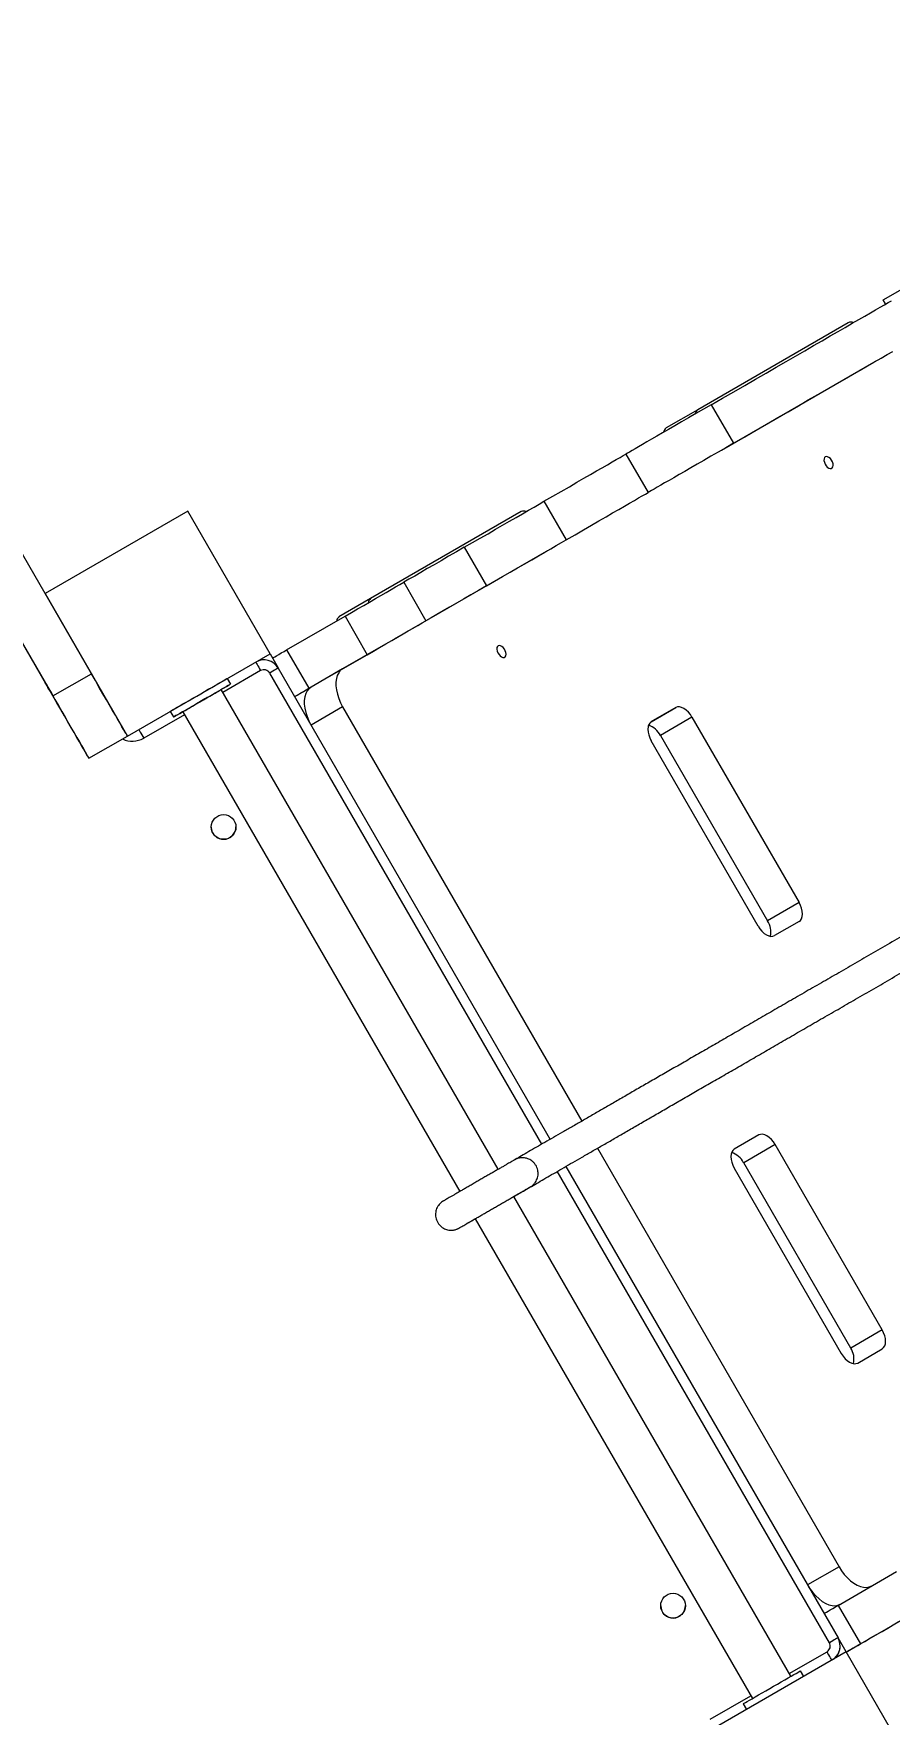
# Model space of a CAD drawing. Header units: millimetres. Extents: x -6089 to 4469, y -5168 to 4598.
# Drawn here: x 1446 to 1966, y -1510 to -489 of the extents above; entities that cross this region are included whole.
import ezdxf

# ---------------------------------------------------------------- set-up
doc = ezdxf.new("R2010")
doc.units = ezdxf.units.MM
doc.layers.add('DIKOM_РАЗМЕР_ЗОНА', color=7, linetype='Continuous')
doc.layers.add('DIKOM_РАЗМЕР_ОБЪЕКТА', color=7, linetype='Continuous')
doc.styles.add('style1', font='arial.ttf', dxfattribs={"width": 0.8})
doc.dimstyles.new('1-50', dxfattribs={"dimtxt": 300, "dimasz": 200, "dimexe": 100, "dimexo": 0, "dimgap": 100, "dimtad": 1, "dimdec": 0, "dimtxsty": 'style1', "dimcen": 0, "dimclrd": 7, "dimclre": 7, "dimadec": 1, "dimazin": 2, "dimtfac": 1, "dimtdec": 0, "dimtmove": 1, "dimatfit": 3, "dimfxl": 0, "dimlwd": 25, "dimlwe": 18, "dimarcsym": 0})

# ---------------------------------------------------------------- blocks, each defined once
blk = doc.blocks.new('*D15')
at = {"layer": 'Defpoints', "color": 0, "transparency": 16777216}
for p in [(-2705.3, 275), (2537.3, -1127), (2537.3, -3223.6)]:
    blk.add_point(p, dxfattribs=at)
at = {"layer": 'DIKOM_РАЗМЕР_ОБЪЕКТА', "color": 7, "lineweight": 18, "transparency": 16777216}
for p, q in [((-2705.3, 275), (-2705.3, -3323.6)), ((2537.3, -1127), (2537.3, -3323.6))]:
    blk.add_line(p, q, dxfattribs=at)
at = {"layer": 'DIKOM_РАЗМЕР_ОБЪЕКТА', "color": 7, "lineweight": 25, "transparency": 16777216}
blk.add_line((-2505.3, -3223.6), (2337.3, -3223.6), dxfattribs=at)
at = {"layer": 'DIKOM_РАЗМЕР_ОБЪЕКТА', "color": 7, "transparency": 16777216}
for points in [[(-2505.3, -3190.3), (-2505.3, -3257), (-2705.3, -3223.6)], [(2337.3, -3190.3), (2337.3, -3257), (2537.3, -3223.6)]]:
    blk.add_solid(points, dxfattribs=at)
at = {"layer": 'DIKOM_РАЗМЕР_ОБЪЕКТА', "color": 0, "transparency": 16777216, "insert": (-84, -2970.3), "char_height": 300, "attachment_point": 5, "style": 'style1'}
blk.add_mtext('5300', dxfattribs=at)
blk = doc.blocks.new('*D14')
at = {"layer": 'Defpoints', "color": 0, "transparency": 16777216}
for p in [(-4705.3, 3.5), (4469.2, -1748.6), (4469.2, -5067.5)]:
    blk.add_point(p, dxfattribs=at)
at = {"layer": 'DIKOM_РАЗМЕР_ЗОНА', "color": 7, "lineweight": 18, "transparency": 16777216}
for p, q in [((-4705.3, 3.5), (-4705.3, -5167.5)), ((4469.2, -1748.6), (4469.2, -5167.5))]:
    blk.add_line(p, q, dxfattribs=at)
at = {"layer": 'DIKOM_РАЗМЕР_ЗОНА', "color": 7, "lineweight": 25, "transparency": 16777216}
blk.add_line((-4505.3, -5067.5), (4269.2, -5067.5), dxfattribs=at)
at = {"layer": 'DIKOM_РАЗМЕР_ЗОНА', "color": 7, "transparency": 16777216}
for points in [[(-4505.3, -5034.2), (-4505.3, -5100.8), (-4705.3, -5067.5)], [(4269.2, -5034.2), (4269.2, -5100.8), (4469.2, -5067.5)]]:
    blk.add_solid(points, dxfattribs=at)
at = {"layer": 'DIKOM_РАЗМЕР_ЗОНА', "color": 0, "transparency": 16777216, "insert": (-118.1, -4814.3), "char_height": 300, "attachment_point": 5, "style": 'style1'}
blk.add_mtext('9200', dxfattribs=at)

msp = doc.modelspace()

# ---------------------------------------------------------------- linework, layer by layer
at = {"color": 7, "linetype": 'Continuous', "lineweight": 15}
for p, q in [((1481.3, -877.7), (1249.2, -475.6)), ((1457.9, -891.2), (1229.8, -496.1)), ((1962.3, -650.7), (2031.6, -610.7)), ((1963.7, -653.2), (1962.3, -650.7)), ((1962.3, -650.7), (1962.3, -650.7)), ((1963.7, -653.2), (1962.3, -650.7)), ((1941, -664.6), (1849.6, -717.4)), ((1864.1, -741.9), (1956.5, -688.6)), ((1857.8, -714.4), (1871.3, -737.8)), ((1849.6, -717.4), (1830.4, -728.5)), ((1806, -744.3), (1819.5, -767.7)), ((1756.2, -773), (1769.7, -796.4)), ((1539.8, -779), (1453.2, -829)), ((1589.8, -865.6), (1539.8, -779)), ((1742.3, -779.3), (1650.9, -832.1)), ((1665.4, -856.6), (1757.8, -803.3)), ((1707.8, -800.9), (1721.3, -824.3)), ((1671, -822.2), (1684.5, -845.6)), ((1453.2, -829), (1453.2, -829)), ((1453.2, -829), (1503.2, -915.6)), ((1650.9, -832.1), (1631.7, -843.1)), ((1599.9, -863.2), (1635.4, -842.8)), ((1635.4, -842.8), (1648.9, -866.2)), ((1435.6, -852.6), (1454.8, -885.8)), ((1503.2, -915.6), (1589.8, -865.6)), ((1589.8, -865.6), (1594.7, -874.2)), ((1589.8, -865.6), (1589.8, -865.6)), ((1599.9, -863.2), (1613.4, -886.6)), ((1613.4, -886.6), (1648.9, -866.2)), ((1657.2, -861.4), (1633.9, -874.8)), ((1457.9, -891.2), (1481.3, -877.7)), ((1594.8, -874.3), (1760, -1160.5)), ((1633.9, -874.8), (1614.7, -885.9)), ((1728.4, -1178.7), (1560.2, -887.3)), ((1563.8, -880.6), (1565.8, -884)), ((1565.8, -884), (1565.8, -884)), ((1604.8, -891.6), (1612.3, -887.3)), ((1612.3, -887.3), (1614.3, -886.1)), ((1633.9, -897.9), (1779.2, -1149.4)), ((1529.2, -900.6), (1531.2, -904)), ((1529.2, -900.6), (1531.2, -904)), ((1531.2, -904), (1531.2, -904)), ((1536.8, -900.8), (1705, -1192.2)), ((1821.3, -906.9), (1836.2, -898.3)), ((1846.1, -904.1), (1827, -915.2)), ((1846.1, -904.1), (1911.1, -1016.7)), ((1479.8, -929.1), (1503.2, -915.6)), ((1479.8, -929.1), (1503.2, -915.6)), ((1503.2, -915.6), (1503.2, -915.6)), ((1503.2, -915.6), (1503.2, -915.6)), ((1886.3, -1031), (1821.3, -918.5)), ((1827, -915.2), (1892, -1027.8)), ((1479.8, -929.1), (1479.8, -929.1)), ((1554.1, -971), (1554.1, -971)), ((1911.1, -1016.7), (1892, -1027.8)), ((1911.2, -1028.2), (1896.3, -1036.8)), ((1886.7, -1157.8), (1871.8, -1166.5)), ((1788.7, -1165.9), (1935.4, -1420.1)), ((1896.6, -1163.6), (1877.5, -1174.7)), ((1961.6, -1276.2), (1896.6, -1163.6)), ((1769.5, -1176.9), (1934.8, -1463.2)), ((1871.8, -1178), (1936.8, -1290.6)), ((1942.5, -1287.3), (1877.5, -1174.7)), ((1906.2, -1486.6), (1737.9, -1195.2)), ((1714.5, -1208.7), (1882.8, -1500.1)), ((1961.6, -1276.2), (1942.5, -1287.3)), ((1946.8, -1296.4), (1961.7, -1287.8)), ((1934.9, -1443.5), (1970.4, -1423)), ((1934.9, -1443.5), (1948.4, -1466.8)), ((1948.4, -1466.8), (1983.9, -1446.4)), ((1939.8, -1471.8), (1934.8, -1463.3)), ((1936.1, -1468), (1936.1, -1468)), ((1939.8, -1471.9), (1947.3, -1467.5)), ((1939.8, -1471.8), (1853.2, -1521.8)), ((1989.8, -1558.4), (1939.8, -1471.8)), ((1911.8, -1483.3), (1913.8, -1486.8)), ((1877.2, -1503.3), (1879.2, -1506.8)), ((1877.2, -1503.3), (1877.2, -1503.3))]:
    msp.add_line(p, q, dxfattribs=at)
at = {"color": 8, "linetype": 'Continuous', "lineweight": 15}
for p, q in [((1584.1, -875.8), (1561.2, -889.1)), ((1754.8, -1163.5), (1589.6, -877.3)), ((1633.9, -897.9), (1614.8, -908.9)), ((1537.8, -902.6), (1513.1, -916.8)), ((1836.2, -898.3), (1821.2, -907)), ((1886.7, -1157.8), (1871.7, -1166.5)), ((1929.6, -1466.2), (1764.3, -1179.9)), ((1935.4, -1420.1), (1916.3, -1431.1)), ((1905.2, -1484.9), (1928.1, -1471.7)), ((1857.1, -1512.7), (1881.8, -1498.4)), ((1877.2, -1503.3), (1879.2, -1506.8))]:
    msp.add_line(p, q, dxfattribs=at)
at = {"color": 7, "linetype": 'Continuous', "lineweight": 15, "flags": 128}
for points in [[(1857.8, -714.4), (1864.7, -710.4), (1871.5, -706.5), (1878.2, -702.6), (1884.7, -698.8), (1891.1, -695.2), (1897.2, -691.6), (1903.2, -688.2), (1909, -684.8), (1914.6, -681.6), (1920, -678.5), (1925.2, -675.5), (1930.1, -672.6), (1934.8, -669.9), (1939.2, -667.4), (1943.4, -664.9), (1947.4, -662.7), (1951.1, -660.5), (1954.5, -658.6), (1957.6, -656.8), (1960.4, -655.1), (1963, -653.7), (1965.3, -652.3), (1967.2, -651.2)], [(1871.3, -737.8), (1878.2, -733.8), (1885, -729.8), (1891.7, -726), (1898.2, -722.2), (1904.6, -718.6), (1910.7, -715), (1916.7, -711.5), (1922.5, -708.2), (1928.1, -705), (1933.5, -701.9), (1938.7, -698.9), (1943.6, -696), (1948.3, -693.3), (1952.7, -690.7), (1956.9, -688.3), (1960.9, -686.1), (1964.6, -683.9), (1968, -682)], [(1956.5, -688.6), (1957.1, -688.2), (1957.6, -688), (1957.7, -687.9), (1957.7, -687.9)], [(1857.8, -714.4), (1853.1, -717.1), (1848.5, -719.8), (1844, -722.3), (1839.8, -724.8), (1835.7, -727.1), (1831.8, -729.4), (1828.2, -731.5), (1824.8, -733.5), (1821.6, -735.3), (1818.7, -737), (1816, -738.5), (1813.6, -739.9), (1811.5, -741.1), (1809.7, -742.2), (1808.1, -743.1), (1806.9, -743.8), (1806, -744.3)], [(1756.2, -773), (1761.6, -769.9), (1766.7, -767), (1771.6, -764.2), (1776.1, -761.5), (1780.4, -759), (1784.4, -756.7), (1788.2, -754.6), (1791.6, -752.6), (1794.7, -750.8), (1797.6, -749.1), (1800.1, -747.7), (1802.4, -746.4), (1804.3, -745.2), (1806, -744.3)], [(1871.3, -737.8), (1866.6, -740.5), (1862, -743.1), (1857.5, -745.7), (1853.3, -748.2), (1849.2, -750.5), (1845.3, -752.7), (1841.7, -754.9), (1838.3, -756.8), (1835.1, -758.7), (1832.2, -760.4), (1829.5, -761.9), (1827.1, -763.3), (1825, -764.5), (1823.2, -765.6), (1821.6, -766.4), (1820.4, -767.1), (1819.5, -767.7)], [(1927, -746), (1926.5, -746.5), (1926.3, -747.3), (1926.2, -748.2), (1926.5, -749.3), (1926.9, -750.4), (1927.6, -751.4), (1928.3, -752.2), (1929.2, -752.8), (1930, -753.1), (1930.7, -753.1), (1931.3, -752.7), (1931.7, -752.1), (1931.9, -751.2), (1931.8, -750.2), (1931.4, -749.1), (1930.9, -748.1), (1930.2, -747.1), (1929.3, -746.4), (1928.5, -746), (1927.7, -745.8), (1927, -746)], [(1707.8, -800.9), (1712.7, -798.1), (1717.5, -795.4), (1722.2, -792.7), (1726.7, -790), (1731.1, -787.5), (1735.3, -785.1), (1739.3, -782.8), (1743.2, -780.6), (1746.8, -778.5), (1750.2, -776.5), (1753.3, -774.7), (1756.2, -773)], [(1769.7, -796.4), (1775.1, -793.3), (1780.2, -790.3), (1785.1, -787.5), (1789.6, -784.9), (1793.9, -782.4), (1797.9, -780.1), (1801.7, -778), (1805.1, -776), (1808.2, -774.2), (1811.1, -772.5), (1813.6, -771), (1815.9, -769.7), (1817.8, -768.6), (1819.5, -767.7)], [(1707.8, -800.9), (1703, -803.7), (1698.3, -806.4), (1693.8, -809.1), (1689.5, -811.6), (1685.3, -813.9), (1681.4, -816.2), (1677.7, -818.4), (1674.2, -820.4), (1671, -822.2)], [(1721.3, -824.3), (1726.2, -821.5), (1731, -818.7), (1735.7, -816), (1740.2, -813.4), (1744.6, -810.9), (1748.8, -808.5), (1752.8, -806.1), (1756.7, -803.9), (1760.3, -801.8), (1763.7, -799.9), (1766.8, -798.1), (1769.7, -796.4)], [(1757.8, -803.3), (1758.4, -802.9), (1758.9, -802.7), (1759, -802.6), (1759, -802.6)], [(1635.4, -842.8), (1639.2, -840.6), (1642.9, -838.4), (1646.7, -836.3), (1650.3, -834.2), (1653.8, -832.1), (1657.1, -830.2), (1660.3, -828.4), (1663.3, -826.6), (1666.1, -825), (1668.7, -823.5), (1671, -822.2)], [(1721.3, -824.3), (1716.5, -827.1), (1711.8, -829.8), (1707.3, -832.4), (1703, -834.9), (1698.8, -837.3), (1694.9, -839.6), (1691.2, -841.7), (1687.7, -843.7), (1684.5, -845.6)], [(1648.9, -866.2), (1652.7, -864), (1656.4, -861.8), (1660.2, -859.6), (1663.8, -857.6), (1667.3, -855.5), (1670.6, -853.6), (1673.8, -851.7), (1676.8, -850), (1679.6, -848.4), (1682.2, -846.9), (1684.5, -845.6)], [(1591.3, -868.2), (1591.5, -868.1), (1591.9, -867.8), (1592.7, -867.4), (1593.8, -866.8), (1595.1, -866), (1596.6, -865.1), (1598.3, -864.2), (1599.9, -863.2)], [(1728.3, -860.7), (1727.9, -861.2), (1727.6, -861.9), (1727.5, -862.9), (1727.8, -864), (1728.2, -865), (1728.9, -866), (1729.6, -866.9), (1730.5, -867.5), (1731.3, -867.8), (1732, -867.8), (1732.6, -867.4), (1733, -866.8), (1733.2, -865.9), (1733.1, -864.9), (1732.7, -863.8), (1732.2, -862.8), (1731.5, -861.8), (1730.7, -861.1), (1729.8, -860.7), (1729, -860.5), (1728.3, -860.7)], [(1503.2, -915.6), (1503.1, -915.4), (1502.8, -914.9), (1502.4, -914.1), (1501.7, -913), (1500.9, -911.6), (1499.9, -909.9), (1498.7, -907.8), (1497.4, -905.5), (1495.9, -902.9), (1494.2, -900), (1492.4, -896.9), (1490.4, -893.5), (1488.3, -889.9), (1486.1, -886), (1483.8, -881.9), (1481.3, -877.7)], [(1581.1, -870.6), (1581.2, -870.7), (1581.4, -871), (1581.6, -871.5), (1582, -872.2), (1582.5, -872.9), (1583, -873.8), (1583.5, -874.8), (1584.1, -875.8)], [(1594.8, -874.3), (1594.7, -874.3), (1594.4, -874.5), (1593.9, -874.8), (1593.3, -875.2), (1592.5, -875.6), (1591.6, -876.1), (1590.6, -876.7), (1589.6, -877.3)], [(1633.9, -874.8), (1632.5, -875.8), (1631.5, -877.1), (1630.6, -878.8), (1630.1, -880.7), (1629.8, -882.8), (1629.8, -885.1), (1630.1, -887.6), (1630.7, -890.2), (1631.5, -892.8), (1632.6, -895.4), (1633.9, -897.9)], [(1456.8, -889.2), (1456.7, -889.1), (1456.5, -888.6), (1456, -887.9), (1455.5, -887), (1454.9, -886), (1454.4, -885), (1453.8, -884), (1453.3, -883.2), (1453, -882.7), (1452.8, -882.4), (1452.8, -882.4), (1453, -882.7), (1453.3, -883.2), (1453.8, -884), (1454.4, -885), (1454.9, -886), (1455.5, -887), (1456, -887.9), (1456.5, -888.6), (1456.7, -889.1), (1456.8, -889.2)], [(1456.8, -889.3), (1456.7, -889.1), (1456.5, -888.7), (1456, -888), (1455.5, -887.1), (1454.9, -886.1), (1454.4, -885), (1453.8, -884.1), (1453.3, -883.3), (1453, -882.7), (1452.8, -882.4), (1452.8, -882.4), (1453, -882.7), (1453.3, -883.3), (1453.8, -884.1), (1454.4, -885), (1454.9, -886.1), (1455.5, -887.1), (1456, -888), (1456.5, -888.7), (1456.7, -889.1), (1456.8, -889.3)], [(1454.8, -885.8), (1457, -889.6), (1459.1, -893.3), (1461.3, -897), (1463.4, -900.6), (1465.4, -904.1), (1467.3, -907.5), (1469.1, -910.7), (1470.9, -913.7), (1472.5, -916.4), (1474, -919), (1475.3, -921.3), (1476.5, -923.3), (1477.5, -925.1), (1478.3, -926.5), (1478.9, -927.7), (1479.4, -928.5), (1479.7, -929), (1479.8, -929.1)], [(1529.2, -900.6), (1529.3, -900.5), (1529.8, -900.2), (1530.6, -899.7), (1531.7, -899.1), (1533, -898.3), (1534.7, -897.4), (1536.5, -896.3), (1538.5, -895.2), (1540.7, -893.9), (1543, -892.6), (1545.3, -891.3), (1547.7, -889.9), (1550, -888.5), (1552.3, -887.2), (1554.5, -886), (1556.5, -884.8), (1558.3, -883.7), (1559.9, -882.8), (1561.3, -882), (1562.4, -881.4), (1563.2, -880.9), (1563.6, -880.7), (1563.8, -880.6)], [(1531.2, -904), (1531.3, -903.9), (1531.8, -903.7), (1532.6, -903.2), (1533.7, -902.6), (1535, -901.8), (1536.7, -900.9), (1538.5, -899.8), (1540.5, -898.6), (1542.7, -897.4), (1545, -896.1), (1547.3, -894.7), (1549.7, -893.4), (1552, -892), (1554.3, -890.7), (1556.5, -889.4), (1558.5, -888.3), (1560.3, -887.2), (1561.9, -886.3), (1563.3, -885.5), (1564.4, -884.9), (1565.2, -884.4), (1565.6, -884.1), (1565.8, -884)], [(1536.8, -900.8), (1537, -900.7), (1537.4, -900.4), (1538.2, -900), (1539.3, -899.4), (1540.6, -898.6), (1542.1, -897.7), (1543.8, -896.8), (1545.6, -895.7), (1547.5, -894.6), (1549.4, -893.5), (1551.4, -892.4), (1553.2, -891.3), (1554.9, -890.4), (1556.4, -889.5), (1557.7, -888.7), (1558.8, -888.1), (1559.5, -887.7), (1560, -887.4), (1560.2, -887.3)], [(1565.8, -884), (1565.6, -884.1), (1565.2, -884.4), (1564.4, -884.9), (1563.3, -885.5), (1561.9, -886.3), (1560.3, -887.2), (1560.2, -887.3)], [(1604.8, -891.6), (1605, -891.5), (1605.4, -891.2), (1606.2, -890.8), (1607.3, -890.1), (1608.6, -889.4), (1610.1, -888.5), (1611.8, -887.6), (1613.4, -886.6)], [(1614.7, -885.9), (1613.4, -886.9), (1612.3, -888.2), (1611.5, -889.8), (1610.9, -891.7), (1610.6, -893.9), (1610.6, -896.2), (1610.9, -898.7), (1611.5, -901.2), (1612.4, -903.8), (1613.4, -906.4), (1614.2, -907.9)], [(1479.8, -929.1), (1479.7, -928.9), (1479.4, -928.4), (1479, -927.6), (1478.3, -926.5), (1477.5, -925.1), (1476.5, -923.4), (1475.3, -921.3), (1474, -919), (1472.5, -916.4), (1470.8, -913.5), (1469, -910.4), (1467.1, -907), (1465, -903.4), (1462.7, -899.5), (1460.4, -895.4), (1457.9, -891.2)], [(1545, -896), (1545.2, -896), (1545.6, -895.7), (1546.3, -895.3), (1547.2, -894.8), (1548.2, -894.2), (1549.3, -893.6), (1550.2, -893), (1551, -892.6), (1551.6, -892.2), (1551.9, -892.1), (1551.9, -892.1), (1551.6, -892.2), (1551, -892.6), (1550.2, -893), (1549.3, -893.6), (1548.2, -894.2), (1547.2, -894.8), (1546.3, -895.3), (1545.6, -895.7), (1545.2, -896), (1545, -896)], [(1846.1, -904.1), (1845.1, -902.5), (1843.9, -901), (1842.5, -899.8), (1841.2, -898.8), (1839.8, -898.2), (1838.5, -897.9), (1837.2, -897.9), (1836.2, -898.3)], [(1536.8, -900.8), (1536.7, -900.9), (1535, -901.8), (1533.7, -902.6), (1532.6, -903.2), (1531.8, -903.7), (1531.3, -904), (1531.2, -904)], [(1821.3, -906.9), (1820.4, -907.7), (1819.8, -908.7), (1819.4, -910), (1819.2, -911.5), (1819.4, -913.2), (1819.8, -914.9), (1820.4, -916.7), (1821.3, -918.5)], [(1510.1, -911.6), (1510.2, -911.7), (1510.3, -912), (1510.6, -912.5), (1511, -913.2), (1511.4, -913.9), (1512, -914.8), (1512.5, -915.8), (1513.1, -916.8)], [(1911.2, -1028.2), (1912, -1027.5), (1912.7, -1026.5), (1913.1, -1025.2), (1913.2, -1023.7), (1913.1, -1022), (1912.7, -1020.2), (1912, -1018.5), (1911.1, -1016.7)], [(1886.3, -1031), (1887.4, -1032.7), (1888.6, -1034.1), (1889.9, -1035.4), (1891.3, -1036.3), (1892.7, -1037), (1894, -1037.3), (1895.2, -1037.2), (1896.3, -1036.8)], [(1896.6, -1163.6), (1895.6, -1162), (1894.3, -1160.5), (1893, -1159.3), (1891.6, -1158.4), (1890.3, -1157.7), (1888.9, -1157.4), (1887.7, -1157.5), (1886.7, -1157.8)], [(1871.8, -1166.5), (1870.9, -1167.2), (1870.2, -1168.2), (1869.8, -1169.5), (1869.7, -1171), (1869.9, -1172.7), (1870.3, -1174.4), (1870.9, -1176.2), (1871.8, -1178)], [(1961.7, -1287.8), (1962.5, -1287), (1963.2, -1286), (1963.6, -1284.7), (1963.7, -1283.2), (1963.6, -1281.5), (1963.2, -1279.8), (1962.5, -1278), (1961.6, -1276.2)], [(1936.8, -1290.6), (1937.9, -1292.2), (1939.1, -1293.7), (1940.4, -1294.9), (1941.8, -1295.8), (1943.2, -1296.5), (1944.5, -1296.8), (1945.7, -1296.7), (1946.8, -1296.4)], [(1935.4, -1420.1), (1936.9, -1422.5), (1938.6, -1424.7), (1940.5, -1426.8), (1942.4, -1428.6), (1944.4, -1430), (1946.4, -1431.2), (1948.4, -1432), (1950.3, -1432.5), (1952.2, -1432.6), (1953.8, -1432.3), (1955.4, -1431.7)], [(1916.9, -1432.2), (1917.8, -1433.6), (1919.5, -1435.8), (1921.3, -1437.8), (1923.3, -1439.6), (1925.2, -1441.1), (1927.3, -1442.3), (1929.2, -1443.1), (1931.2, -1443.6), (1933, -1443.7), (1934.7, -1443.4), (1936.1, -1442.8)], [(1926.3, -1448.5), (1926.5, -1448.4), (1926.9, -1448.1), (1927.7, -1447.6), (1928.8, -1447), (1930.1, -1446.2), (1931.6, -1445.4), (1933.3, -1444.4), (1934.9, -1443.5)], [(1947.3, -1467.5), (1951, -1465.4), (1954.6, -1463.3), (1958.1, -1461.3), (1961.6, -1459.3), (1965, -1457.3), (1968.3, -1455.4), (1971.4, -1453.6), (1974.3, -1451.9), (1977.1, -1450.3), (1978.7, -1449.4)], [(1934.8, -1463.2), (1934.7, -1463.2), (1934.4, -1463.4), (1933.9, -1463.7), (1933.3, -1464.1), (1932.5, -1464.5), (1931.6, -1465), (1930.6, -1465.6), (1929.6, -1466.2)], [(1939.8, -1471.8), (1940, -1471.8), (1940.4, -1471.5), (1941.2, -1471), (1942.3, -1470.4), (1943.6, -1469.6), (1945.1, -1468.8), (1946.8, -1467.8), (1948.4, -1466.8)], [(1877.2, -1503.3), (1877.3, -1503.2), (1877.8, -1503), (1878.6, -1502.5), (1879.7, -1501.9), (1881, -1501.1), (1882.7, -1500.2), (1884.5, -1499.1), (1886.5, -1497.9), (1888.7, -1496.7), (1891, -1495.4), (1893.3, -1494), (1895.7, -1492.6), (1898, -1491.3), (1900.3, -1490), (1902.5, -1488.7), (1904.5, -1487.6), (1906.3, -1486.5), (1907.9, -1485.6), (1909.3, -1484.8), (1910.4, -1484.2), (1911.2, -1483.7), (1911.6, -1483.4), (1911.8, -1483.3)]]:
    msp.add_lwpolyline(points, dxfattribs=at)
at = {"color": 8, "linetype": 'Continuous', "lineweight": 15, "flags": 128}
msp.add_lwpolyline([(1931.1, -1476.8), (1931.1, -1476.7), (1930.9, -1476.5), (1930.6, -1476), (1930.2, -1475.3), (1929.8, -1474.5), (1929.3, -1473.6), (1928.7, -1472.7), (1928.1, -1471.7)], dxfattribs=at)
at = {"color": 7, "linetype": 'Continuous', "lineweight": 15}
for centre in [(1561.6, -970.8), (1834.6, -1443.7)]:
    msp.add_circle(centre, 7.5, dxfattribs=at)
for centre, radius, start, end in [((1942.6, -667.9), 3.66, 65.9099, 115.5132), ((1851.7, -720.4), 3.65, 124.4781, 174.0079), ((1832.5, -731.5), 3.65, 124.4649, 173.9856), ((1743.9, -782.6), 3.66, 65.912, 115.5111), ((1653, -835.1), 3.65, 124.4696, 174.0217), ((1633.8, -846.2), 3.65, 124.4651, 174.0065), ((1586.1, -879.3), 10, 30, 120), ((1586.1, -879.3), 4, 30, 120), ((1816.3, -920.4), 11.8, 26.0037, 73.9048), ((1561.6, -970.8), 7.5, 181.1812, 1.1812), ((1882.2, -1034.4), 11.8, 346.1237, 33.9947), ((1866.8, -1179.9), 11.8, 26.0026, 73.905), ((1932.7, -1293.9), 11.8, 346.1232, 33.9939), ((1834.6, -1443.7), 7.5, 181.1812, 1.1812), ((1926.1, -1468.2), 4, 300, 30), ((1926.1, -1468.2), 10, 305.7902, 30), ((1926.1, -1468.2), 10, 305.8116, 1.1812)]:
    msp.add_arc(centre, radius, start, end, dxfattribs=at)
at = {"color": 8, "linetype": 'Continuous', "lineweight": 15}
msp.add_arc((1506.1, -904.7), 14, 244.8342, 300, dxfattribs=at)
at = {"color": 7, "linetype": 'Continuous', "lineweight": 15}
for points, knots in [([(2317.3, -838.8), (2314.3, -840.5), (2305.7, -845.5), (2291.7, -853.6), (2275.1, -863.2), (2258.8, -872.6), (2242.7, -881.9), (2226.8, -891.1), (2211.1, -900.2), (2195.6, -909.1), (2180.3, -917.9), (2165.2, -926.6), (2150.4, -935.2), (2135.7, -943.6), (2121.3, -952), (2107.1, -960.2), (2093.2, -968.2), (2079.4, -976.1), (2065.9, -984), (2052.6, -991.6), (2039.6, -999.2), (2026.7, -1006.6), (2014.1, -1013.8), (2001.8, -1021), (1989.7, -1028), (1977.8, -1034.8), (1966.1, -1041.5), (1954.7, -1048.1), (1943.6, -1054.6), (1932.6, -1060.9), (1922, -1067), (1911.5, -1073), (1901.4, -1078.9), (1891.4, -1084.6), (1881.8, -1090.2), (1872.3, -1095.7), (1863.2, -1101), (1854.3, -1106.1), (1845.6, -1111.1), (1837.2, -1116), (1829, -1120.7), (1821.1, -1125.2), (1813.5, -1129.6), (1806.1, -1133.9), (1799, -1138), (1792.2, -1141.9), (1785.6, -1145.7), (1779.3, -1149.4), (1773.2, -1152.9), (1767.4, -1156.2), (1761.9, -1159.4), (1756.6, -1162.4), (1751.6, -1165.3), (1746.9, -1168), (1742.6, -1170.5), (1740, -1172), (1738.8, -1172.8)], [0, 0, 0, 0, 0.009852, 0.02857, 0.047289, 0.066008, 0.084727, 0.103445, 0.122164, 0.140883, 0.159601, 0.17832, 0.197039, 0.215757, 0.234476, 0.253195, 0.271914, 0.290632, 0.309351, 0.32807, 0.346788, 0.365507, 0.384226, 0.402944, 0.421663, 0.440382, 0.459101, 0.477819, 0.496538, 0.515257, 0.533975, 0.552694, 0.571413, 0.590131, 0.60885, 0.627569, 0.646287, 0.665006, 0.683724, 0.702443, 0.721162, 0.73988, 0.758599, 0.777317, 0.796036, 0.814755, 0.833473, 0.852192, 0.87091, 0.889628, 0.908347, 0.927065, 0.945783, 0.964502, 0.98322, 1, 1, 1, 1]), ([(1737.9, -1195.2), (1738.1, -1195.1), (1739.3, -1194.4), (1741.8, -1193), (1745.5, -1190.8), (1749.6, -1188.5), (1753.9, -1186), (1758.4, -1183.3), (1763.3, -1180.6), (1768.4, -1177.6), (1773.7, -1174.5), (1779.4, -1171.3), (1785.3, -1167.8), (1791.5, -1164.3), (1797.9, -1160.6), (1804.6, -1156.7), (1811.6, -1152.7), (1818.8, -1148.5), (1826.3, -1144.2), (1834, -1139.7), (1842, -1135.1), (1850.3, -1130.3), (1858.8, -1125.4), (1867.6, -1120.4), (1876.6, -1115.2), (1885.9, -1109.8), (1895.4, -1104.3), (1905.2, -1098.6), (1915.2, -1092.8), (1925.5, -1086.9), (1936.1, -1080.8), (1946.8, -1074.6), (1957.9, -1068.3), (1969.1, -1061.7), (1980.6, -1055.1), (1992.4, -1048.3), (2004.4, -1041.4), (2016.6, -1034.4), (2029.1, -1027.2), (2041.7, -1019.8), (2054.7, -1012.4), (2067.8, -1004.8), (2081.2, -997), (2094.8, -989.2), (2108.7, -981.2), (2122.7, -973.1), (2137, -964.8), (2151.5, -956.5), (2166.3, -948), (2181.2, -939.3), (2196.4, -930.6), (2211.8, -921.7), (2227.3, -912.7), (2243.1, -903.6), (2259.1, -894.3), (2275.3, -885), (2291.8, -875.5), (2308.1, -866.1), (2319.8, -859.3), (2326, -855.8), (2326.8, -855.3)], [0, 0, 0, 0, 0.002045, 0.019837, 0.037629, 0.055421, 0.073213, 0.091004, 0.108795, 0.126587, 0.144378, 0.162169, 0.17996, 0.197751, 0.215542, 0.233333, 0.251124, 0.268915, 0.286705, 0.304496, 0.322287, 0.340078, 0.357869, 0.37566, 0.39345, 0.411241, 0.429032, 0.446823, 0.464613, 0.482404, 0.500195, 0.517986, 0.535777, 0.553567, 0.571358, 0.589149, 0.60694, 0.62473, 0.642521, 0.660312, 0.678102, 0.695893, 0.713684, 0.731475, 0.749265, 0.767056, 0.784847, 0.802638, 0.820428, 0.838219, 0.85601, 0.8738, 0.891591, 0.909382, 0.927173, 0.944963, 0.962754, 0.980545, 0.997399, 1, 1, 1, 1]), ([(1746.1, -1190.4), (1746.3, -1190.3), (1746.7, -1190.1), (1747.3, -1189.7), (1747.7, -1189.5), (1747.8, -1189.4), (1747.9, -1189.4), (1747.9, -1189.4), (1748, -1189.4), (1748, -1189.3), (1748.2, -1189.2), (1748.6, -1189), (1749.1, -1188.6), (1749.9, -1187.9), (1750.6, -1187.1), (1751.4, -1185.9), (1752.1, -1184.5), (1752.5, -1183.1), (1752.7, -1181.5), (1752.6, -1179.9), (1752.3, -1178.4), (1751.6, -1176.8), (1750.7, -1175.4), (1749.6, -1174.1), (1748.3, -1173.2), (1747, -1172.5), (1745.7, -1172), (1744.4, -1171.7), (1743.2, -1171.7), (1742.1, -1171.7), (1741.1, -1171.9), (1740.2, -1172.1), (1739.5, -1172.4), (1739, -1172.6), (1738.7, -1172.8), (1738.5, -1172.9), (1738.5, -1172.9), (1738.4, -1172.9), (1738.4, -1172.9), (1738.4, -1173), (1738.4, -1173), (1738.3, -1173), (1738, -1173.2), (1737.4, -1173.5), (1736.6, -1174), (1735.4, -1174.7), (1734.1, -1175.4), (1732.5, -1176.4), (1730.7, -1177.4), (1728.8, -1178.5), (1726.7, -1179.7), (1724.5, -1181), (1722.1, -1182.3), (1719.7, -1183.7), (1717.3, -1185.1), (1714.9, -1186.5), (1712.5, -1187.9), (1710.1, -1189.3), (1707.8, -1190.6), (1705.7, -1191.9), (1703.6, -1193), (1701.8, -1194.1), (1700.1, -1195.1), (1698.6, -1195.9), (1697.4, -1196.6), (1696.4, -1197.2), (1695.7, -1197.6), (1695.2, -1197.9), (1695.1, -1198), (1695.1, -1198), (1695, -1198), (1694.9, -1198.1), (1694.7, -1198.2), (1694.2, -1198.5), (1693.4, -1199.1), (1692.5, -1200.1), (1691.7, -1201.2), (1691, -1202.5), (1690.5, -1204), (1690.3, -1205.5), (1690.3, -1207.1), (1690.6, -1208.7), (1691.2, -1210.3), (1692.1, -1211.7), (1693.2, -1213), (1694.4, -1214), (1695.7, -1214.8), (1697, -1215.3), (1698.3, -1215.6), (1699.5, -1215.7), (1700.7, -1215.7), (1701.7, -1215.5), (1702.6, -1215.3), (1703.3, -1215), (1703.9, -1214.8), (1704.2, -1214.6), (1704.4, -1214.5), (1704.5, -1214.5), (1704.5, -1214.5), (1704.5, -1214.4), (1704.6, -1214.4), (1704.6, -1214.4), (1704.6, -1214.4), (1704.9, -1214.2), (1705.4, -1213.9), (1706.3, -1213.4), (1707.4, -1212.8), (1708.7, -1212.1), (1710.2, -1211.2), (1712, -1210.2), (1713.4, -1209.3), (1714.3, -1208.8), (1714.5, -1208.7)], [0, 0, 0, 0, 0.008559, 0.024853, 0.04116, 0.051797, 0.056006, 0.058024, 0.058407, 0.058798, 0.059701, 0.061319, 0.066838, 0.071684, 0.078191, 0.087145, 0.096056, 0.104443, 0.113422, 0.12268, 0.132095, 0.14159, 0.151799, 0.161371, 0.170389, 0.178915, 0.186976, 0.194565, 0.201658, 0.208205, 0.214132, 0.219333, 0.223674, 0.227005, 0.229171, 0.229932, 0.23032, 0.230626, 0.231061, 0.231913, 0.234432, 0.242113, 0.257648, 0.274061, 0.290375, 0.306675, 0.322971, 0.339264, 0.355558, 0.371851, 0.388144, 0.404437, 0.42073, 0.437022, 0.453315, 0.469608, 0.4859, 0.502193, 0.518485, 0.534778, 0.551071, 0.567364, 0.583657, 0.59995, 0.616244, 0.632539, 0.648837, 0.665143, 0.681492, 0.683687, 0.684058, 0.684463, 0.685453, 0.687632, 0.696002, 0.702054, 0.710646, 0.720006, 0.728174, 0.737072, 0.746283, 0.755672, 0.765155, 0.7755, 0.785191, 0.794308, 0.802925, 0.811074, 0.818754, 0.825945, 0.832602, 0.838654, 0.844002, 0.848519, 0.852055, 0.854458, 0.855452, 0.855852, 0.856155, 0.856546, 0.857261, 0.85916, 0.865152, 0.880717, 0.897194, 0.913513, 0.929814, 0.94611, 0.962404, 0.978697, 0.994991, 1, 1, 1, 1]), ([(1704.6, -1214.4), (1704.6, -1214.4), (1704.6, -1214.4), (1704.8, -1214.3), (1705.2, -1214.1), (1705.9, -1213.6), (1706.9, -1213.1), (1708.1, -1212.4), (1709.6, -1211.5), (1711.2, -1210.6), (1713.1, -1209.5), (1715.1, -1208.3), (1717.3, -1207.1), (1719.5, -1205.8), (1721.9, -1204.4), (1724.3, -1203), (1726.7, -1201.6), (1729.2, -1200.2), (1731.6, -1198.8), (1733.9, -1197.5), (1736.1, -1196.2), (1738.2, -1195), (1740.2, -1193.9), (1742, -1192.8), (1743.5, -1191.9), (1744.9, -1191.1), (1746, -1190.5), (1746.9, -1190), (1747.5, -1189.6), (1747.8, -1189.5), (1747.9, -1189.4), (1747.9, -1189.4), (1747.9, -1189.4)], [0, 0, 0, 0, 0.010496, 0.035291, 0.070166, 0.106447, 0.142875, 0.17933, 0.215793, 0.252259, 0.288725, 0.325194, 0.361663, 0.398131, 0.434601, 0.47107, 0.507539, 0.544008, 0.580478, 0.616947, 0.653415, 0.689885, 0.726353, 0.762822, 0.799289, 0.835756, 0.87222, 0.908679, 0.945125, 0.981518, 0.999461, 1, 1, 1, 1]), ([(1737.9, -1195.2), (1738, -1195.1), (1738.4, -1194.9), (1739.4, -1194.3), (1741, -1193.4), (1742.9, -1192.3), (1744.6, -1191.3), (1745.8, -1190.6), (1746.1, -1190.4)], [0, 0, 0, 0, 0.040244, 0.25536, 0.470562, 0.685801, 0.901058, 1, 1, 1, 1])]:
    msp.add_open_spline(points, degree=3, knots=knots, dxfattribs=at)

# ---------------------------------------------------------------- dimensions: what is measured, and where the dimension line sits
at = {"layer": 'DIKOM_РАЗМЕР_ЗОНА'}
dim = msp.add_linear_dim(base=(4469.2, -5067.5), p1=(-4705.3, 3.5), p2=(4469.2, -1748.6), text='9200', dimstyle='1-50', dxfattribs=at)
dim.commit()
dim.dimension.update_dxf_attribs({"geometry": '*D14', "text_midpoint": (-118.1, -5067.5), "dimtype": 160})
at = {"layer": 'DIKOM_РАЗМЕР_ОБЪЕКТА'}
dim = msp.add_linear_dim(base=(2537.3, -3223.6), p1=(-2705.3, 275), p2=(2537.3, -1127), text='5300', dimstyle='1-50', dxfattribs=at)
dim.commit()
dim.dimension.update_dxf_attribs({"geometry": '*D15', "text_midpoint": (-84, -3223.6), "dimtype": 160})

doc.saveas('drawing.dxf')
